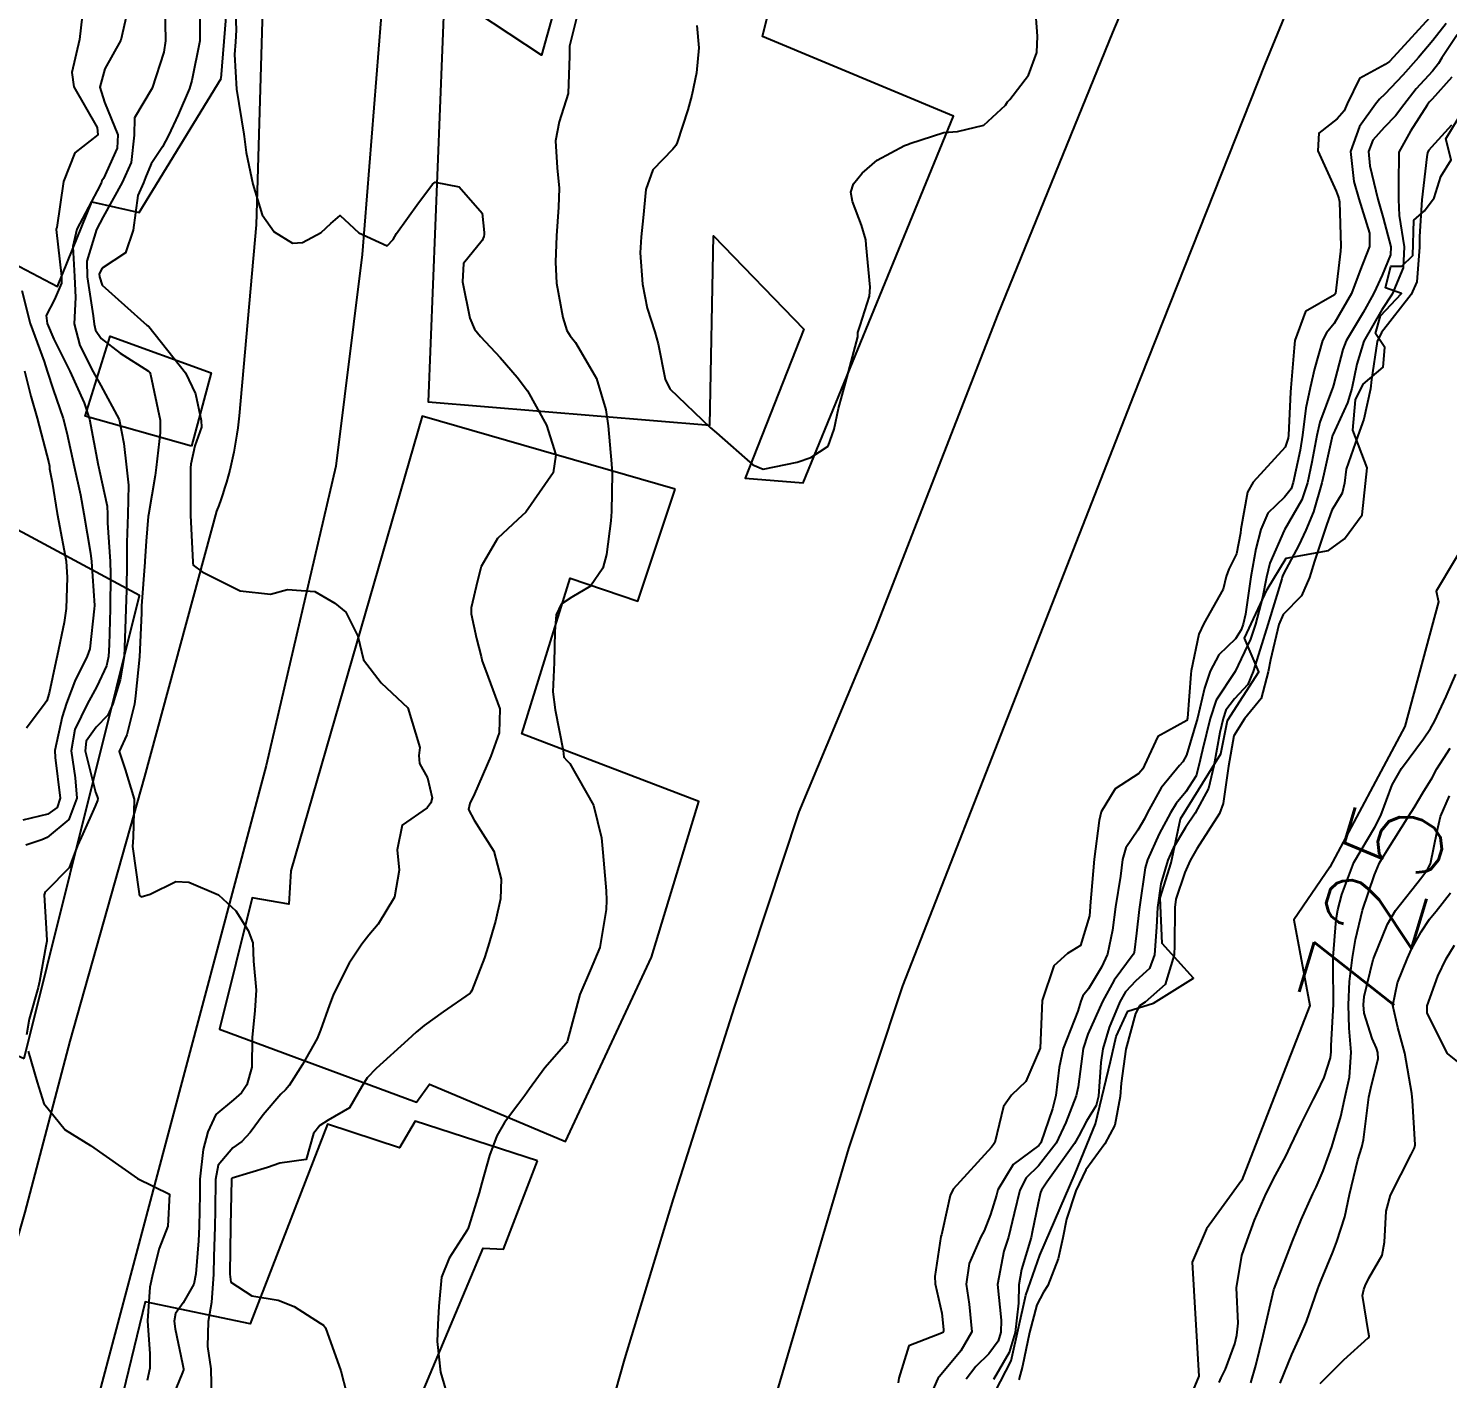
# Model space of a CAD drawing. Header units: metres. Extents: x 318500 to 325275, y 7408834 to 7428799.
# Drawn here: x 323535 to 323594.8, y 7419883.2 to 7419940.1 of the extents above; entities that cross this region are included whole.
import ezdxf
from ezdxf.enums import TextEntityAlignment as Align

# ---------------------------------------------------------------- set-up
doc = ezdxf.new("R2010")
doc.units = ezdxf.units.M
doc.header["$MEASUREMENT"] = 0
for name, color, linetype in [('Cotas', 45, 'Continuous'), ('Curvas de Nivel 1m', 11, 'Continuous'), ('Curvas de Nivel 5m', 15, 'Continuous'), ('Edificações', 30, 'Continuous'), ('Hidrografia', 140, 'Continuous'), ('Linha Férrea', 20, 'Continuous'), ('Vias Primárias', 230, 'Continuous')]:
    doc.layers.add(name, color=color, linetype=linetype)
doc.styles.add('Style-STANDARD', font='STANDARD.shx')

msp = doc.modelspace()

# ---------------------------------------------------------------- linework, layer by layer
at = {"layer": 'Curvas de Nivel 1m', "flags": 128}
for points, elevation in [([(323542.188, 7419941.581), (323542.198, 7419939.593), (323541.856, 7419937.92), (323541.762, 7419937.584), (323541.289, 7419936.473), (323540.871, 7419935.593), (323540.629, 7419935.119), (323540.142, 7419934.397), (323539.914, 7419933.822), (323539.824, 7419933.605), (323539.587, 7419933.071), (323539.383, 7419931.611), (323539.062, 7419930.649), (323538.086, 7419930.007), (323537.956, 7419929.757), (323537.96, 7419929.632), (323538.075, 7419929.289), (323539.965, 7419927.601), (323540.014, 7419927.565), (323540.049, 7419927.536), (323541.6, 7419925.584), (323542.017, 7419924.697), (323542.263, 7419923.576), (323542.276, 7419923.296), (323541.984, 7419922.508), (323541.815, 7419921.739), (323541.807, 7419921.582), (323541.804, 7419919.729), (323541.808, 7419919.581), (323541.9, 7419917.591), (323541.901, 7419917.57), (323541.919, 7419917.477), (323542.292, 7419917.189), (323543.903, 7419916.391), (323545.18, 7419916.251), (323545.904, 7419916.44), (323547.053, 7419916.358), (323547.896, 7419915.872), (323548.355, 7419915.493), (323548.865, 7419914.47), (323549.102, 7419913.482), (323549.856, 7419912.504), (323550.97, 7419911.453), (323551.479, 7419909.781), (323551.442, 7419909.446), (323551.47, 7419909.109), (323551.801, 7419908.502), (323552.009, 7419907.655), (323551.943, 7419907.438), (323551.787, 7419907.23), (323550.732, 7419906.499), (323550.525, 7419905.459), (323550.606, 7419904.598), (323550.419, 7419903.46), (323549.719, 7419902.33), (323549.325, 7419901.863), (323549.03, 7419901.477), (323548.501, 7419900.679), (323547.895, 7419899.488), (323547.83, 7419899.336), (323547.672, 7419898.925), (323547.298, 7419897.852), (323547.15, 7419897.498), (323546.532, 7419896.399), (323545.972, 7419895.515), (323545.814, 7419895.33), (323545.624, 7419895.146), (323544.868, 7419894.274), (323544.319, 7419893.539), (323543.979, 7419893.16), (323543.59, 7419892.885), (323542.978, 7419892.157), (323542.863, 7419891.557), (323542.853, 7419890.262), (323542.838, 7419889.557), (323542.792, 7419888.297), (323542.775, 7419887.557), (323542.694, 7419886.366), (323542.551, 7419885.559), (323542.529, 7419884.51), (323542.671, 7419883.558), (323542.694, 7419882.315)], 732), ([(323543.67, 7419941.559), (323543.726, 7419940.048), (323543.705, 7419939.558), (323543.66, 7419939.014), (323543.742, 7419937.557), (323544.059, 7419935.654), (323544.074, 7419935.551), (323544.15, 7419934.877), (323544.43, 7419933.546), (323544.832, 7419932.254), (323545.34, 7419931.532), (323546.103, 7419931.061), (323546.538, 7419931.082), (323547.326, 7419931.508), (323547.725, 7419931.893), (323548.117, 7419932.231), (323548.498, 7419931.878), (323548.902, 7419931.488), (323550.102, 7419930.944), (323550.356, 7419931.216), (323550.493, 7419931.464), (323551.428, 7419932.755), (323551.949, 7419933.443), (323552.023, 7419933.551), (323552.133, 7419933.628), (323553.147, 7419933.43), (323554.119, 7419932.328), (323554.2, 7419931.508), (323554.195, 7419931.419), (323554.185, 7419931.342), (323554.106, 7419931.169), (323553.321, 7419930.198), (323553.282, 7419929.428), (323553.586, 7419927.896), (323553.792, 7419927.423), (323554.047, 7419927.112), (323554.87, 7419926.239), (323555.592, 7419925.397), (323556.022, 7419924.824), (323556.832, 7419923.378), (323557.225, 7419922.128), (323557.109, 7419921.373), (323555.953, 7419919.703), (323555.617, 7419919.395), (323554.754, 7419918.592), (323554.076, 7419917.418), (323554.036, 7419917.301), (323553.911, 7419916.805), (323553.646, 7419915.671), (323553.646, 7419915.422), (323553.88, 7419914.38), (323554.07, 7419913.615), (323554.108, 7419913.416), (323554.264, 7419913.014), (323554.862, 7419911.405), (323554.829, 7419910.401), (323554.484, 7419909.41), (323553.794, 7419907.82), (323553.598, 7419907.413), (323553.54, 7419907.167), (323553.78, 7419906.711), (323554.604, 7419905.402), (323554.913, 7419904.228), (323554.886, 7419903.398), (323554.674, 7419902.447), (323554.369, 7419901.403), (323554.207, 7419900.9), (323553.682, 7419899.527), (323553.64, 7419899.451), (323553.605, 7419899.411), (323552.468, 7419898.628), (323551.659, 7419898.054), (323551.325, 7419897.775), (323550.975, 7419897.45), (323549.638, 7419896.233), (323549.262, 7419895.846), (323549.029, 7419895.476), (323548.518, 7419894.579), (323547.608, 7419894.049), (323547.263, 7419893.837), (323546.99, 7419893.499), (323546.692, 7419892.395), (323545.581, 7419892.238), (323545.051, 7419892.054), (323543.571, 7419891.607), (323543.542, 7419891.578), (323543.538, 7419891.55), (323543.5, 7419889.601), (323543.498, 7419889.551), (323543.465, 7419887.607), (323543.467, 7419887.551), (323543.515, 7419887.225), (323544.393, 7419886.65), (323545.504, 7419886.459), (323546.185, 7419886.194), (323547.278, 7419885.493), (323547.421, 7419885.413), (323547.497, 7419885.292), (323548.146, 7419883.483), (323548.385, 7419882.552)], 731), ([(323540.723, 7419941.104), (323540.75, 7419939.595), (323540.682, 7419939.119), (323540.19, 7419937.6), (323539.439, 7419936.343), (323539.428, 7419935.611), (323539.296, 7419934.46), (323538.928, 7419933.618), (323538.115, 7419932.169), (323537.845, 7419931.634), (323537.432, 7419930.297), (323537.448, 7419929.639), (323537.706, 7419927.985), (323537.74, 7419927.635), (323537.804, 7419927.39), (323538.044, 7419927.041), (323538.832, 7419926.412), (323540.031, 7419925.66), (323540.084, 7419925.599), (323540.118, 7419925.51), (323540.525, 7419923.595), (323540.531, 7419923.055), (323540.357, 7419921.596), (323540.31, 7419921.253), (323540.033, 7419919.599), (323540.02, 7419919.528), (323539.933, 7419918.489), (323539.881, 7419917.64), (323539.881, 7419917.601), (323539.741, 7419915.754), (323539.733, 7419915.602), (323539.732, 7419915.446), (323539.661, 7419913.603), (323539.486, 7419911.965), (323539.44, 7419911.606), (323539.116, 7419910.315), (323538.803, 7419909.615), (323539.046, 7419908.855), (323539.425, 7419907.605), (323539.394, 7419905.977), (323539.358, 7419905.606), (323539.629, 7419903.704), (323539.645, 7419903.601), (323539.661, 7419903.533), (323539.729, 7419903.471), (323540.1, 7419903.594), (323541.194, 7419904.122), (323541.738, 7419904.09), (323542.99, 7419903.557), (323543.723, 7419902.881), (323544.237, 7419902.064), (323544.43, 7419901.539), (323544.467, 7419900.77), (323544.572, 7419899.537), (323544.52, 7419898.685), (323544.404, 7419897.539), (323544.391, 7419896.292), (323544.179, 7419895.542), (323543.963, 7419895.206), (323543.62, 7419894.911), (323542.871, 7419894.298), (323542.542, 7419893.561), (323542.335, 7419892.817), (323542.202, 7419891.564), (323542.206, 7419890.922), (323542.178, 7419889.564), (323542.145, 7419888.96), (323542.027, 7419887.565), (323541.942, 7419887.138), (323541.502, 7419886.351), (323541.174, 7419885.896), (323541.119, 7419885.576), (323541.156, 7419885.245), (323541.472, 7419883.78), (323541.514, 7419883.57), (323541.515, 7419883.524), (323541.468, 7419883.415), (323540.929, 7419882.096)], 733), ([(323563.171, 7419940.243), (323563.254, 7419939.294), (323563.15, 7419938.246), (323562.957, 7419937.299), (323562.796, 7419936.685), (323562.345, 7419935.307), (323562.284, 7419935.182), (323562.156, 7419935.02), (323561.309, 7419934.156), (323561.021, 7419933.327), (323560.911, 7419932.121), (323560.823, 7419931.329), (323560.785, 7419930.645), (323560.876, 7419929.328), (323561.075, 7419928.314), (323561.397, 7419927.32), (323561.537, 7419926.81), (323561.832, 7419925.313), (323562.024, 7419924.91), (323563.731, 7419923.284), (323563.997, 7419923.05), (323565.537, 7419921.704), (323565.974, 7419921.519), (323567.401, 7419921.817), (323567.982, 7419922.018), (323568.71, 7419922.499), (323568.96, 7419923.216), (323569.142, 7419924.084), (323569.454, 7419925.209), (323569.957, 7419927.11), (323569.965, 7419927.201), (323569.961, 7419927.291), (323570.056, 7419927.581), (323570.454, 7419928.816), (323570.484, 7419929.196), (323570.32, 7419930.984), (323570.297, 7419931.198), (323570.116, 7419931.82), (323569.731, 7419932.811), (323569.665, 7419933.207), (323569.784, 7419933.557), (323570.142, 7419934.004), (323570.779, 7419934.565), (323571.929, 7419935.182), (323572.102, 7419935.24), (323572.161, 7419935.265), (323573.598, 7419935.729), (323574.169, 7419935.771), (323575.278, 7419936.029), (323576.186, 7419936.88), (323576.284, 7419937.023), (323576.371, 7419937.118), (323577.164, 7419938.147), (323577.511, 7419939.107), (323577.543, 7419939.784), (323577.445, 7419941.108)], 729), ([(323539.115, 7419940.729), (323538.871, 7419939.62), (323538.198, 7419938.411), (323537.977, 7419937.633), (323538.181, 7419937.003), (323538.734, 7419935.621), (323538.71, 7419935.063), (323538.132, 7419933.785), (323538.072, 7419933.689), (323538.051, 7419933.631), (323537.999, 7419933.502), (323537.016, 7419931.646), (323536.836, 7419930.912), (323536.914, 7419929.647), (323536.955, 7419928.759), (323536.895, 7419927.647), (323537.143, 7419926.745), (323537.699, 7419925.635), (323538.021, 7419925.057), (323538.797, 7419923.618), (323538.993, 7419922.607), (323539.108, 7419921.613), (323539.192, 7419920.841), (323539.156, 7419919.612), (323539.12, 7419918.424), (323539.122, 7419917.612), (323539.099, 7419916.415), (323539.075, 7419915.612), (323539.056, 7419914.786), (323539.001, 7419913.613), (323538.839, 7419912.632), (323538.534, 7419911.62), (323538.314, 7419911.141), (323537.825, 7419910.636), (323537.402, 7419910.048), (323537.355, 7419909.635), (323537.793, 7419907.898), (323537.87, 7419907.708), (323537.897, 7419907.628), (323537.881, 7419907.536), (323537.785, 7419907.302), (323537.262, 7419906.141), (323537.037, 7419905.637), (323536.684, 7419904.702), (323535.731, 7419903.731), (323535.689, 7419903.692), (323535.658, 7419903.651), (323535.636, 7419903.558), (323535.715, 7419902.137), (323535.747, 7419901.65), (323535.746, 7419901.613), (323535.706, 7419901.392), (323535.438, 7419899.9), (323535.38, 7419899.655), (323535, 7419898.319), (323534.883, 7419897.662)], 734), ([(323594.239, 7419940.734), (323592.56, 7419938.905), (323592.401, 7419938.724), (323592.215, 7419938.593), (323591.124, 7419938.008), (323590.609, 7419936.934), (323590.481, 7419936.64), (323590.18, 7419936.304), (323589.42, 7419935.699), (323589.377, 7419934.948), (323590.143, 7419933.245), (323590.223, 7419933.021), (323590.251, 7419932.938), (323590.281, 7419932.795), (323590.342, 7419930.937), (323590.325, 7419930.718), (323590.114, 7419928.939), (323590.079, 7419928.884), (323588.844, 7419928.18), (323588.401, 7419926.957), (323588.375, 7419926.637), (323588.229, 7419924.958), (323588.217, 7419924.768), (323588.136, 7419922.959), (323588.121, 7419922.836), (323587.995, 7419922.451), (323586.644, 7419920.98), (323586.406, 7419920.551), (323586.129, 7419918.987), (323586.109, 7419918.826), (323585.934, 7419917.95), (323585.62, 7419917.299), (323585.504, 7419916.996), (323585.381, 7419916.464), (323584.559, 7419915.01), (323584.348, 7419914.558), (323584.03, 7419913.018), (323584.015, 7419912.871), (323583.877, 7419911.019), (323583.839, 7419910.917), (323582.623, 7419910.241), (323582.053, 7419909.038), (323581.982, 7419908.874), (323581.815, 7419908.682), (323580.82, 7419908.039), (323580.236, 7419907.063), (323580.144, 7419906.705), (323579.932, 7419905.067), (323579.764, 7419903.094), (323579.763, 7419903.07), (323579.759, 7419903.051), (323579.734, 7419902.681), (323579.359, 7419901.431), (323578.81, 7419901.083), (323578.226, 7419900.569), (323577.747, 7419899.099), (323577.66, 7419897.1), (323577.055, 7419895.689), (323576.451, 7419895.112), (323576.106, 7419894.632), (323575.744, 7419893.119), (323575.689, 7419893.029), (323575.598, 7419892.918), (323573.99, 7419891.144), (323573.852, 7419890.87), (323573.555, 7419889.465), (323573.487, 7419889.215), (323573.465, 7419889.151), (323573.217, 7419887.461), (323573.225, 7419887.153), (323573.508, 7419885.911), (323573.577, 7419885.225), (323573.572, 7419885.149), (323573.546, 7419885.102), (323573.499, 7419885.075), (323572.116, 7419884.539), (323571.687, 7419883.168), (323571.667, 7419882.968)], 729), ([(323594.782, 7419940.327), (323594.227, 7419939.614), (323593.621, 7419938.889), (323592.963, 7419938.145), (323592.196, 7419937.342), (323591.976, 7419937.13), (323591.799, 7419936.916), (323591.123, 7419935.978), (323590.749, 7419934.931), (323590.883, 7419933.665), (323591.1, 7419932.926), (323591.557, 7419931.48), (323591.553, 7419930.918), (323591.149, 7419929.869), (323590.798, 7419928.929), (323590.067, 7419927.666), (323589.732, 7419927.274), (323589.568, 7419926.945), (323589.237, 7419925.753), (323589.047, 7419924.95), (323588.871, 7419924.097), (323588.719, 7419922.953), (323588.622, 7419922.325), (323588.332, 7419920.956), (323588.241, 7419920.693), (323587.971, 7419920.334), (323587.267, 7419919.664), (323586.968, 7419918.975), (323586.755, 7419918.16), (323586.539, 7419916.981), (323586.32, 7419915.399), (323586.226, 7419914.985), (323586.142, 7419914.741), (323585.891, 7419914.365), (323585.188, 7419913.693), (323584.83, 7419913.006), (323584.591, 7419912.277), (323584.291, 7419911.013), (323583.824, 7419909.456), (323583.673, 7419909.17), (323583.533, 7419909.023), (323582.761, 7419908.076), (323582.178, 7419907.036), (323582.054, 7419906.769), (323581.779, 7419906.295), (323581.27, 7419905.545), (323581.134, 7419905.049), (323581.051, 7419904.348), (323580.837, 7419903.054), (323580.709, 7419902.072), (323580.501, 7419901.058), (323580.249, 7419900.515), (323579.688, 7419899.603), (323579.458, 7419899.298), (323579.371, 7419899.075), (323579.25, 7419898.65), (323578.63, 7419897.085), (323578.46, 7419896.276), (323578.322, 7419895.09), (323578.176, 7419894.537), (323577.684, 7419893.099), (323577.599, 7419892.992), (323576.51, 7419892.191), (323575.875, 7419891.117), (323575.809, 7419890.885), (323575.564, 7419890.069), (323575.288, 7419889.39), (323575.157, 7419889.126), (323574.664, 7419888.002), (323574.538, 7419887.135), (323574.666, 7419886.287), (323574.778, 7419885.131), (323574.302, 7419884.323), (323573.473, 7419883.329), (323573.393, 7419883.229), (323573.343, 7419883.151), (323572.761, 7419881.847)], 728), ([(323595.247, 7419939.852), (323594.598, 7419938.876), (323594.462, 7419938.632), (323594.212, 7419938.32), (323593.518, 7419937.573), (323593, 7419936.898), (323592.654, 7419936.432), (323592.175, 7419935.939), (323591.688, 7419935.396), (323591.511, 7419934.92), (323591.561, 7419934.326), (323591.899, 7419932.914), (323592.128, 7419932.131), (323592.452, 7419930.905), (323592.443, 7419930.567), (323592.092, 7419929.709), (323591.835, 7419929.162), (323591.723, 7419928.915), (323591.283, 7419928.133), (323590.566, 7419926.932), (323590.419, 7419926.57), (323590.032, 7419925.071), (323590.001, 7419924.969), (323589.991, 7419924.94), (323589.455, 7419923.499), (323589.334, 7419922.947), (323589.123, 7419921.815), (323588.935, 7419920.95), (323588.694, 7419920.228), (323587.967, 7419918.96), (323587.949, 7419918.927), (323587.339, 7419917.558), (323587.203, 7419916.971), (323587.039, 7419916.101), (323586.74, 7419914.977), (323586.525, 7419914.346), (323585.881, 7419912.99), (323585.079, 7419911.774), (323584.826, 7419911.005), (323584.502, 7419909.685), (323584.357, 7419909.012), (323584.243, 7419908.584), (323583.803, 7419907.904), (323583.399, 7419907.421), (323583.15, 7419907.026), (323582.674, 7419906.134), (323582.181, 7419905.036), (323582.09, 7419904.703), (323581.844, 7419903.039), (323581.834, 7419902.944), (323581.724, 7419901.951), (323581.619, 7419901.133), (323581.576, 7419901.042), (323580.779, 7419899.969), (323580.281, 7419899.061), (323579.666, 7419897.69), (323579.464, 7419897.073), (323579.253, 7419895.459), (323579.171, 7419895.077), (323578.741, 7419893.956), (323578.326, 7419893.089), (323577.59, 7419892.134), (323577.071, 7419891.62), (323576.793, 7419891.108), (323576.559, 7419890.117), (323576.313, 7419889.112), (323576.127, 7419888.525), (323575.849, 7419887.115), (323576.008, 7419885.616), (323575.993, 7419885.113), (323575.877, 7419884.731), (323575.486, 7419884.192), (323574.948, 7419883.657), (323574.527, 7419883.134)], 727), ([(323595.024, 7419938.056), (323594.194, 7419937.127), (323594.069, 7419937.005), (323593.986, 7419936.883), (323593.282, 7419935.784), (323592.793, 7419934.901), (323592.77, 7419933.525), (323592.771, 7419932.901), (323592.807, 7419932.223), (323593.015, 7419930.896), (323592.974, 7419930.02), (323592.505, 7419928.904), (323592.073, 7419928.249), (323591.306, 7419926.921), (323591.013, 7419925.958), (323590.811, 7419924.928), (323590.625, 7419924.327), (323590.001, 7419922.975), (323589.99, 7419922.95), (323589.621, 7419921.306), (323589.542, 7419920.944), (323589.188, 7419919.722), (323588.866, 7419918.951), (323588.574, 7419918.32), (323587.922, 7419917.101), (323587.878, 7419917.004), (323587.866, 7419916.961), (323587.853, 7419916.894), (323587.255, 7419914.97), (323586.937, 7419913.922), (323586.641, 7419912.978), (323586.413, 7419912.43), (323585.853, 7419911.831), (323585.487, 7419911.353), (323585.37, 7419910.997), (323585.24, 7419910.405), (323584.984, 7419909.003), (323584.757, 7419908.054), (323584.201, 7419907.014), (323583.781, 7419906.401), (323583.261, 7419905.531), (323583.036, 7419905.027), (323582.751, 7419904.029), (323582.608, 7419903.031), (323582.558, 7419902.201), (323582.474, 7419901.032), (323582.275, 7419900.461), (323581.693, 7419899.931), (323581.257, 7419899.476), (323581.02, 7419899.05), (323580.571, 7419897.959), (323580.302, 7419897.06), (323580.219, 7419896.494), (323580.114, 7419895.063), (323580.016, 7419894.672), (323579.614, 7419894.02), (323579.284, 7419893.395), (323579.106, 7419893.077), (323577.931, 7419891.442), (323577.715, 7419891.098), (323577.676, 7419891.001), (323577.572, 7419890.552), (323577.324, 7419889.332), (323577.271, 7419889.103), (323576.873, 7419887.756), (323576.761, 7419887.101), (323576.742, 7419886.331), (323576.603, 7419885.103), (323576.347, 7419884.247), (323575.69, 7419883.117)], 726), ([(323534.685, 7419929.06), (323535.048, 7419927.67), (323535.632, 7419926.066), (323535.76, 7419925.663), (323536.018, 7419924.879), (323536.436, 7419923.653), (323536.591, 7419923.051), (323536.901, 7419921.641), (323537.16, 7419920.436), (323537.303, 7419919.636), (323537.581, 7419917.977), (323537.623, 7419917.633), (323537.749, 7419915.775), (323537.747, 7419915.631), (323537.56, 7419913.946), (323537.45, 7419913.634), (323536.919, 7419912.574), (323536.577, 7419911.643), (323536.397, 7419911.079), (323536.087, 7419909.647), (323536.096, 7419909.358), (323536.301, 7419907.645), (323536.185, 7419907.245), (323535.78, 7419906.966), (323534.732, 7419906.709)], 736), ([(323534.796, 7419925.672), (323535.076, 7419924.607), (323535.343, 7419923.667), (323535.83, 7419921.794), (323535.851, 7419921.652), (323535.859, 7419921.542), (323535.963, 7419920.974), (323536.185, 7419919.648), (323536.236, 7419919.357), (323536.556, 7419917.644), (323536.608, 7419916.944), (323536.555, 7419915.643), (323536.482, 7419915.046), (323536.182, 7419913.647), (323536.121, 7419913.393), (323535.846, 7419912.075), (323535.75, 7419911.742), (323535.672, 7419911.653), (323534.888, 7419910.6)], 737), ([(323586.551, 7419882.974), (323586.749, 7419883.703), (323587.06, 7419884.967), (323587.519, 7419886.909), (323587.534, 7419886.946), (323588.094, 7419888.402), (323588.306, 7419888.952), (323588.667, 7419889.846), (323589.157, 7419890.944), (323589.296, 7419891.23), (323589.59, 7419891.92), (323589.956, 7419892.935), (323590.339, 7419894.209), (323590.502, 7419894.927), (323590.703, 7419895.865), (323590.778, 7419896.923), (323590.688, 7419897.943), (323590.662, 7419898.925), (323590.713, 7419899.906), (323590.838, 7419900.923), (323590.966, 7419901.677), (323591.261, 7419902.917), (323591.755, 7419904.407), (323591.972, 7419904.907), (323592.286, 7419905.42), (323593.214, 7419906.889), (323593.429, 7419907.252), (323593.805, 7419907.869), (323594.192, 7419908.498), (323594.397, 7419908.874), (323594.951, 7419909.747)], 726), ([(323587.782, 7419882.957), (323588.272, 7419884.169), (323588.632, 7419884.949), (323588.895, 7419885.557), (323589.374, 7419886.941), (323589.414, 7419887.048), (323589.526, 7419887.33), (323589.997, 7419888.48), (323590.178, 7419888.931), (323590.516, 7419889.976), (323590.713, 7419890.923), (323591.054, 7419892.378), (323591.222, 7419892.916), (323591.293, 7419893.226), (323591.507, 7419894.912), (323591.523, 7419895.02), (323591.639, 7419895.528), (323591.919, 7419896.643), (323591.908, 7419896.906), (323591.852, 7419897.097), (323591.666, 7419897.507), (323591.324, 7419898.563), (323591.294, 7419898.916), (323591.331, 7419899.269), (323591.709, 7419900.831), (323591.73, 7419900.889), (323591.738, 7419900.91), (323592.311, 7419902.322), (323592.643, 7419902.896), (323593.754, 7419904.314), (323594.001, 7419904.634), (323594.119, 7419904.876), (323594.412, 7419906.242), (323594.55, 7419906.872), (323594.927, 7419907.745)], 727), ([(323589.47, 7419882.94), (323590.472, 7419883.938), (323591.499, 7419884.87), (323591.52, 7419884.89), (323591.53, 7419884.91), (323591.533, 7419884.942), (323591.502, 7419885.102), (323591.261, 7419886.658), (323591.309, 7419886.913), (323591.369, 7419887.066), (323591.527, 7419887.393), (323592.09, 7419888.354), (323592.181, 7419888.901), (323592.252, 7419890.217), (323592.439, 7419890.897), (323593.315, 7419892.602), (323593.456, 7419892.882), (323593.476, 7419893.008), (323593.365, 7419894.884), (323593.334, 7419895.185), (323593.04, 7419896.889), (323592.741, 7419897.964), (323592.538, 7419898.897), (323592.734, 7419899.854), (323593.158, 7419900.888), (323593.328, 7419901.274), (323593.727, 7419902), (323594.076, 7419902.535), (323594.359, 7419902.874), (323594.966, 7419903.65)], 728), ([(323595.65, 7419896.215), (323594.847, 7419896.868), (323593.985, 7419898.569), (323593.979, 7419898.877), (323594.441, 7419900.13), (323594.79, 7419900.869), (323595.142, 7419901.442)], 729), ([(323534.954, 7419896.971), (323535.339, 7419895.654), (323535.617, 7419894.761), (323536.52, 7419893.641), (323537.59, 7419892.992), (323539.57, 7419891.6), (323540.918, 7419890.934), (323540.855, 7419889.58), (323540.485, 7419888.636), (323540.213, 7419887.59), (323540.089, 7419887.013), (323539.992, 7419885.592), (323540.084, 7419884.199), (323540.095, 7419883.591), (323539.982, 7419883.073)], 734)]:
    msp.add_lwpolyline(points, dxfattribs=dict(at, elevation=elevation))
at = {"layer": 'Curvas de Nivel 5m', "flags": 128}
for points, elevation in [([(323558.236, 7419941.108), (323557.791, 7419939.366), (323557.8, 7419938.96), (323557.742, 7419937.367), (323557.364, 7419936.18), (323557.204, 7419935.374), (323557.281, 7419934.235), (323557.355, 7419933.372), (323557.327, 7419932.576), (323557.242, 7419931.373), (323557.21, 7419930.257), (323557.254, 7419929.372), (323557.512, 7419927.914), (323557.683, 7419927.366), (323557.827, 7419927.142), (323558.045, 7419926.871), (323558.936, 7419925.351), (323559.335, 7419924.022), (323559.429, 7419923.346), (323559.574, 7419921.746), (323559.593, 7419921.344), (323559.563, 7419919.735), (323559.535, 7419919.344), (323559.355, 7419917.919), (323559.199, 7419917.347), (323558.681, 7419916.58), (323557.901, 7419916.121), (323557.441, 7419915.823), (323557.228, 7419915.37), (323557.183, 7419914.671), (323557.145, 7419913.371), (323557.094, 7419912.128), (323557.199, 7419911.37), (323557.531, 7419909.648), (323557.56, 7419909.364), (323557.68, 7419909.233), (323557.807, 7419909.108), (323558.806, 7419907.35), (323559.148, 7419905.967), (323559.2, 7419905.346), (323559.348, 7419903.732), (323559.357, 7419903.336), (323559.338, 7419902.94), (323559.082, 7419901.339), (323558.667, 7419900.374), (323558.229, 7419899.352), (323557.714, 7419897.413), (323557.699, 7419897.359), (323557.686, 7419897.334), (323557.659, 7419897.296), (323556.76, 7419896.257), (323556.103, 7419895.383), (323555.912, 7419895.1), (323555.62, 7419894.704), (323555.049, 7419893.955), (323554.736, 7419893.399), (323554.428, 7419892.565), (323554.098, 7419891.405), (323553.986, 7419890.994), (323553.553, 7419889.579), (323553.511, 7419889.451), (323553.486, 7419889.411), (323552.717, 7419888.238), (323552.394, 7419887.427), (323552.284, 7419886.205), (323552.243, 7419885.429), (323552.207, 7419884.711), (323552.348, 7419883.427), (323552.738, 7419882.134)], 730), ([(323537.234, 7419940.636), (323537.124, 7419939.646), (323536.797, 7419938.252), (323536.877, 7419937.65), (323537.864, 7419935.935), (323537.895, 7419935.634), (323536.922, 7419934.875), (323536.454, 7419933.655), (323536.165, 7419931.714), (323536.142, 7419931.66), (323536.139, 7419931.63), (323536.362, 7419929.656), (323536.358, 7419929.374), (323536.065, 7419928.679), (323535.712, 7419928.007), (323535.764, 7419927.663), (323536.043, 7419927.002), (323536.491, 7419926.11), (323536.721, 7419925.65), (323537.323, 7419924.327), (323537.548, 7419923.637), (323537.907, 7419921.695), (323537.918, 7419921.631), (323537.968, 7419921.431), (323538.293, 7419919.965), (323538.306, 7419919.625), (323538.307, 7419919.262), (323538.415, 7419917.623), (323538.43, 7419917.105), (323538.42, 7419915.622), (323538.368, 7419914.116), (323538.344, 7419913.623), (323538.264, 7419913.224), (323537.851, 7419912.356), (323537.596, 7419911.881), (323537.465, 7419911.634), (323536.926, 7419910.537), (323536.777, 7419909.64), (323536.943, 7419908.494), (323537.011, 7419907.638), (323536.671, 7419906.747), (323535.765, 7419905.986), (323535.528, 7419905.889), (323534.859, 7419905.664)], 735), ([(323595.016, 7419936.033), (323594.163, 7419935.109), (323594.057, 7419934.986), (323594.002, 7419934.882), (323593.974, 7419934.699), (323593.759, 7419932.886), (323593.662, 7419931.342), (323593.663, 7419930.887), (323593.546, 7419929.431), (323593.312, 7419928.892), (323592.064, 7419927.293), (323591.88, 7419926.913), (323591.642, 7419925.31), (323591.587, 7419924.917), (323591.305, 7419923.626), (323591.065, 7419922.924), (323590.573, 7419921.518), (323590.491, 7419920.932), (323590.401, 7419920.506), (323589.963, 7419919.791), (323589.73, 7419919.165), (323589.663, 7419918.943), (323589.231, 7419917.647), (323589.013, 7419916.949), (323588.683, 7419916.182), (323587.904, 7419915.383), (323587.723, 7419914.963), (323587.374, 7419913.471), (323587.282, 7419912.969), (323586.975, 7419911.852), (323586.274, 7419910.983), (323585.833, 7419910.266), (323585.6, 7419908.993), (323585.372, 7419907.42), (323585.216, 7419906.999), (323584.262, 7419905.507), (323583.984, 7419905.017), (323583.755, 7419904.507), (323583.382, 7419903.385), (323583.331, 7419903.024), (323583.322, 7419901.418), (323583.306, 7419901.024), (323582.933, 7419899.786), (323582.088, 7419899.036), (323581.842, 7419898.875), (323581.675, 7419898.554), (323581.264, 7419897.046), (323581.068, 7419895.619), (323581.032, 7419895.049), (323580.813, 7419893.851), (323580.386, 7419893.058), (323579.589, 7419891.957), (323579.154, 7419891.076), (323578.772, 7419889.872), (323578.614, 7419889.084), (323578.418, 7419888.206), (323577.978, 7419887.085), (323577.803, 7419886.801), (323577.512, 7419886.269), (323577.208, 7419885.094), (323576.904, 7419883.673), (323576.749, 7419883.101)], 725), ([(323585.203, 7419882.993), (323585.288, 7419883.177), (323585.478, 7419883.551), (323585.864, 7419884.615), (323585.959, 7419884.983), (323586.008, 7419885.486), (323585.933, 7419886.984), (323586.171, 7419888.35), (323586.389, 7419888.977), (323586.701, 7419889.835), (323587.192, 7419890.966), (323587.588, 7419891.73), (323588.017, 7419892.535), (323588.214, 7419892.954), (323588.662, 7419893.902), (323589.193, 7419894.944), (323589.346, 7419895.231), (323589.644, 7419895.856), (323589.907, 7419896.685), (323589.932, 7419896.936), (323589.934, 7419897.207), (323590.031, 7419898.935), (323590.021, 7419900.62), (323590.025, 7419900.935), (323590.14, 7419902.528), (323590.21, 7419902.933), (323590.389, 7419903.573), (323590.883, 7419904.923), (323591.783, 7419906.42), (323592.036, 7419906.906), (323592.509, 7419908.2), (323592.903, 7419908.894), (323593.833, 7419910.14), (323594.129, 7419910.585), (323594.292, 7419910.875), (323594.791, 7419911.935), (323595.198, 7419912.867)], 725)]:
    msp.add_lwpolyline(points, dxfattribs=dict(at, elevation=elevation))
at = {"layer": 'Edificações'}
for points in [[(323562.646, 7419954.499), (323558.329, 7419954.652), (323557.986, 7419956.14), (323554.892, 7419956.331), (323554.815, 7419954.804), (323553.364, 7419954.843), (323552.828, 7419943.99), (323557.908, 7419943.646), (323556.609, 7419938.991), (323552.522, 7419941.7), (323551.834, 7419924.366), (323563.714, 7419923.374), (323563.868, 7419931.361), (323567.688, 7419927.431), (323565.205, 7419921.135), (323567.65, 7419920.944), (323573.995, 7419936.417), (323565.935, 7419939.775), (323566.74, 7419943.037), (323562.156, 7419944.258), (323562.646, 7419954.499)], [(323543.102, 7419938.007), (323543.827, 7419947.027), (323536.469, 7419950.98), (323532.846, 7419943.296), (323519.288, 7419949.917), (323514.271, 7419941.676), (323528.101, 7419934.029), (323530.107, 7419940.822), (323532.058, 7419939.875), (323529.494, 7419932.748), (323536.189, 7419929.234), (323537.638, 7419932.798), (323539.645, 7419932.353), (323543.102, 7419938.007)], [(323534.782, 7419896.658), (323539.649, 7419916.189), (323509.75, 7419932.281), (323513.66, 7419940.875), (323505.663, 7419944.547), (323503.22, 7419935.247), (323507.304, 7419933.685), (323503.133, 7419924.657), (323497.745, 7419927.001), (323494.182, 7419917.712), (323509.911, 7419909.986), (323514.285, 7419918.318), (323517.452, 7419916.9), (323512.429, 7419906.701), (323534.782, 7419896.658)], [(323541.843, 7419922.491), (323537.365, 7419923.761), (323538.416, 7419927.129), (323542.672, 7419925.583), (323541.843, 7419922.491)], [(323562.253, 7419920.676), (323551.584, 7419923.754), (323546.035, 7419904.573), (323545.955, 7419903.172), (323544.414, 7419903.442), (323543.027, 7419897.901), (323551.348, 7419894.81), (323551.887, 7419895.58), (323557.626, 7419893.156), (323561.25, 7419900.938), (323563.26, 7419907.503), (323555.787, 7419910.35), (323557.829, 7419916.929), (323560.683, 7419915.946), (323562.253, 7419920.676)], [(323556.444, 7419892.341), (323551.279, 7419894.009), (323550.619, 7419892.884), (323547.589, 7419893.893), (323544.319, 7419885.46), (323539.892, 7419886.391), (323538.727, 7419881.581), (323541.445, 7419880.805), (323539.808, 7419876.752), (323537.556, 7419877.023), (323535.691, 7419869.846), (323540.118, 7419867.776), (323539.108, 7419863.896), (323541.826, 7419862.926), (323540.467, 7419858.958), (323543.457, 7419857.833), (323546.253, 7419865.049), (323551.584, 7419863.159), (323555.16, 7419877.099), (323556.058, 7419881.162), (323551.514, 7419882.364), (323554.155, 7419888.649), (323555.01, 7419888.61), (323556.444, 7419892.341)]]:
    msp.add_lwpolyline(points, close=True, dxfattribs=at)
at = {"layer": 'Hidrografia'}
for points in [[(323575.529, 7419882.164), (323576.435, 7419883.908), (323577.056, 7419886.672), (323577.643, 7419888.363), (323579.135, 7419891.81), (323579.987, 7419893.901), (323580.627, 7419896.534), (323580.857, 7419897.579), (323581.354, 7419898.66), (323582.436, 7419898.997), (323584.121, 7419900.051), (323582.809, 7419901.504), (323582.72, 7419903.436), (323583.182, 7419904.913), (323583.572, 7419906.774), (323585.277, 7419909.511), (323585.56, 7419910.911), (323586.875, 7419912.976), (323586.272, 7419914.394), (323587.23, 7419916.45), (323588.029, 7419917.768), (323589.82, 7419918.087), (323590.495, 7419918.583), (323591.24, 7419919.594), (323591.455, 7419921.575), (323590.852, 7419923.17), (323590.958, 7419924.446), (323591.285, 7419925.108), (323592.124, 7419925.83), (323592.199, 7419926.653), (323591.81, 7419927.251), (323592.019, 7419927.985), (323592.904, 7419928.933), (323592.229, 7419929.173), (323592.454, 7419930.086), (323592.918, 7419930.086), (323593.383, 7419930.535), (323593.428, 7419932.032), (323593.878, 7419932.428), (323594.282, 7419932.967), (323594.567, 7419933.865), (323595.002, 7419934.573), (323594.777, 7419935.456), (323595.768, 7419937.109)], [(323595.917, 7419918.958), (323594.358, 7419916.376), (323594.457, 7419915.928), (323593.04, 7419910.658), (323589.884, 7419904.732), (323588.361, 7419902.503), (323589.034, 7419898.895), (323588.004, 7419896.259), (323586.163, 7419891.519), (323584.676, 7419889.467), (323584.072, 7419888.07), (323584.355, 7419883.259), (323583.293, 7419880.712)]]:
    msp.add_lwpolyline(points, dxfattribs=at)
at = {"layer": 'Linha Férrea'}
for points in [[(323843.705, 7420529.863, -0.339852), (323771.4, 7420065.587), (323704.487, 7420002.468, 0.137972), (323573.117, 7419776.141), (323569.018, 7419760.257, 0.009911), (323565.266, 7419744.042), (323557.569, 7419705.285), (323544.41, 7419647.347), (323509.546, 7419502.298), (323475.425, 7419363.32), (323454.167, 7419264.774, -0.048865), (323374.489, 7419022.071), (323336.216, 7418936.841), (323318.171, 7418898.232), (323303.703, 7418864.835, 0.016709)], [(323303.703, 7418864.835), (323318.171, 7418898.232), (323336.216, 7418936.841), (323374.489, 7419022.071, 0.048865), (323454.167, 7419264.774), (323475.425, 7419363.32), (323509.546, 7419502.298), (323544.41, 7419647.347), (323557.569, 7419705.285), (323565.266, 7419744.042, -0.009911), (323569.018, 7419760.257), (323573.117, 7419776.141, -0.137972), (323704.487, 7420002.468), (323771.4, 7420065.587, 0.339852), (323843.705, 7420529.863, 0.104587)], [(323840.146, 7420527.887, -0.339824), (323768.602, 7420068.543), (323704.141, 7420007.763, 0.140169), (323569.283, 7419777.13), (323565.155, 7419761.392, -0.000234), (323561.228, 7419744.645), (323553.453, 7419705.875), (323540.362, 7419648.042), (323505.529, 7419503.284), (323471.394, 7419364.249), (323450.124, 7419265.645, -0.047372), (323375.492, 7419034.63), (323347.077, 7418970.203), (323316.211, 7418903.384), (323295.96, 7418857.357)], [(323295.96, 7418857.357), (323316.211, 7418903.384), (323347.077, 7418970.203), (323375.492, 7419034.63, 0.047372), (323450.124, 7419265.645), (323471.394, 7419364.249), (323505.529, 7419503.284), (323540.362, 7419648.042), (323553.453, 7419705.875), (323561.228, 7419744.645, 0.000234), (323565.155, 7419761.392), (323569.283, 7419777.13, -0.140169), (323704.141, 7420007.763), (323768.602, 7420068.543, 0.339824), (323840.146, 7420527.887, 0.098634)]]:
    msp.add_lwpolyline(points, format="xyb", dxfattribs=at)
at = {"layer": 'Vias Primárias'}
for points in [[(323415.833, 7419583.302), (323419.047, 7419572.746), (323421.03, 7419562.086), (323421.351, 7419557.374), (323421.618, 7419546.016), (323420.655, 7419534.774), (323419.854, 7419529.552), (323419.495, 7419524.986, 0.238184), (323422.135, 7419522.665), (323425.333, 7419521.775), (323439.384, 7419519.04), (323447.038, 7419517.341, 0.392019), (323449.506, 7419518.783), (323449.894, 7419520.081), (323454.112, 7419536.783), (323456.933, 7419548.508), (323462.14, 7419572.405), (323463.204, 7419579.599, 0.075507), (323463.151, 7419593.445, 0), (323461.926, 7419601.304, 0.173993), (323443.828, 7419629.608, 0.279998), (323404.325, 7419640.182, 0.277838)], [(323934.92, 7420316.776, 0), (323936.242, 7420308.849)], [(323715.644, 7420145.548, 0), (323709.04, 7420132.939)], [(323939.281, 7420278.615, 0), (323933.27, 7420270.921)], [(323836.404, 7420021.217), (323839.692, 7420014.547, -0.172492), (323840.737, 7420005.613, 0), (323839.679, 7420000.995, -0.226003), (323822.498, 7419987.869), (323816.045, 7419986.261), (323809.838, 7419985.761), (323797.857, 7419985.557), (323783.43, 7419986.553), (323778.024, 7419986.103, 0.920221), (323778.024, 7419984.652), (323787.034, 7419982.652), (323805.471, 7419977.44), (323826.967, 7419970.976), (323850.367, 7419962.962), (323868.105, 7419955.747), (323881.534, 7419947.778), (323892.006, 7419939.962), (323903.28, 7419930.644), (323910.885, 7419924.39)], [(323831.088, 7420001.787, 0), (323833.844, 7420008.443, 0.220888)], [(323598.528, 7419966.652), (323592.765, 7419952.31), (323587.134, 7419938.603), (323581.597, 7419924.626), (323577.012, 7419912.916), (323571.842, 7419899.725), (323569.57, 7419892.856), (323565.667, 7419879.646), (323561.536, 7419863.268), (323557.674, 7419847.061), (323554.455, 7419836.417), (323552.773, 7419832.225), (323547.1, 7419818.74), (323541.021, 7419804.855), (323534.215, 7419790.437), (323529.039, 7419780.252), (323519.646, 7419762.915), (323510.888, 7419746.807), (323501.903, 7419730.512), (323493.281, 7419714.355), (323485.747, 7419700.92), (323479.758, 7419689.797), (323473.538, 7419677.731, 0.030456), (323468.864, 7419670.464, 0.094594)], [(323544.841, 7419940.904), (323544.575, 7419931.83), (323543.853, 7419923.776, -0.071256), (323542.902, 7419919.746), (323539.866, 7419908.551), (323536.716, 7419897.395), (323534.816, 7419890.172), (323532.084, 7419880.686), (323529.197, 7419870.249), (323526.122, 7419859.394), (323522.781, 7419847.244), (323520.276, 7419839.186), (323518.374, 7419836.675), (323514.657, 7419832.811), (323510.329, 7419829.773), (323502.207, 7419832.467), (323486.153, 7419839.979), (323467.098, 7419848.749), (323455.661, 7419853.217, 0.300227), (323451.413, 7419852.308), (323442.345, 7419845.825), (323431.07, 7419838.689, -0.228544), (323420.815, 7419837.507, -0.082878), (323409.006, 7419843.957)]]:
    msp.add_lwpolyline(points, format="xyb", dxfattribs=at)
for points in [[(323525.017, 7419786.547), (323529.554, 7419795.493), (323534.732, 7419806.301), (323536.436, 7419810.313), (323540.617, 7419819.447), (323544.718, 7419828.968), (323547.546, 7419836.446), (323550.218, 7419844.538), (323552.424, 7419852.514), (323554.089, 7419859.791), (323555.677, 7419866.603), (323557.186, 7419872.721), (323558.464, 7419878.066), (323560.129, 7419883.991), (323562.181, 7419890.73), (323564.775, 7419898.861), (323567.487, 7419907.071), (323570.701, 7419914.778), (323575.888, 7419928.057), (323580.727, 7419939.944), (323585.487, 7419951.246), (323589.436, 7419961.43), (323593.578, 7419970.999), (323598.686, 7419982.719)], [(323550.425, 7419947.922), (323549.055, 7419930.579), (323547.935, 7419921.643), (323544.992, 7419909.013), (323540.284, 7419891.331), (323537.414, 7419880.526), (323534.162, 7419869.207), (323530.942, 7419858.209), (323527.338, 7419845.965), (323524.407, 7419836.91), (323523.031, 7419835.01), (323515.896, 7419827.66), (323505.883, 7419821.189), (323495.296, 7419815.188), (323482.13, 7419808.596), (323471.194, 7419802.628), (323463.573, 7419797.397), (323453.819, 7419790.515), (323448.528, 7419785.728)]]:
    msp.add_lwpolyline(points, dxfattribs=at)

# ---------------------------------------------------------------- texts
at = {"layer": 'Cotas', "style": 'Style-STANDARD'}
msp.add_text('725', height=4, rotation=73.06998, dxfattribs=at).set_placement((323591.728, 7419902.927, 725), align=Align.MIDDLE_CENTER)

doc.saveas('drawing.dxf')
